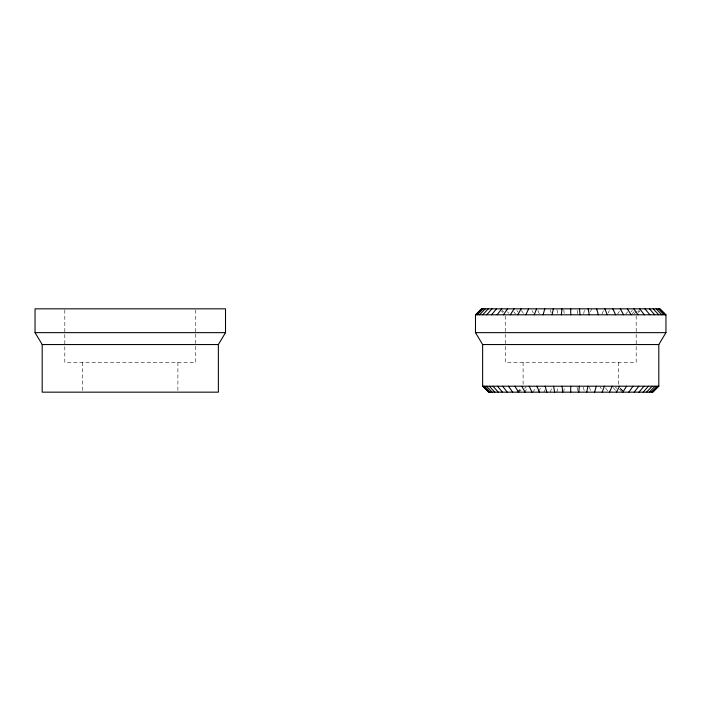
<?xml version="1.0" encoding="UTF-8"?>
<svg xmlns="http://www.w3.org/2000/svg" width="701" height="701" viewBox="0 0 701 701"><rect width="100%" height="100%" fill="white"/><g stroke="black" fill="none" stroke-linecap="round" stroke-linejoin="round"><path stroke-width="0.53" stroke-dasharray="3.5 2.63" d="M577.238 313.794L577.624 309.824M563.727 392.166L564.375 387.206M583.688 313.794L584.459 309.824M556.848 392.166L558.136 387.206M590.592 311.814L591.451 308.834M550.215 392.166L552.116 387.206M601.984 313.934L603.587 310.534M543.932 392.166L545.212 389.616M608.039 313.084L609.458 310.534M538.622 391.316L541.216 387.066M617.616 313.934L619.421 311.384M532.83 392.166L536.449 387.066M625.774 314.048L627.632 311.814M524.322 392.166L528.195 387.697M631.084 311.814L632.398 310.324M524.663 388.442L526.039 386.952M631.899 314.048L634.65 311.069M634.081 314.048L637.647 310.324M518.968 392.166L521.123 389.931M637.857 311.814L639.312 310.324M517.601 392.166L521.299 388.442M638.427 312.558L639.917 311.069M517.136 392.166L520.869 388.442M620.569 388.442L623.557 391.421M501.522 311.069L503.011 312.558M620.148 388.442L623.837 392.166M502.126 310.324L503.581 311.814M619.596 389.186L622.47 392.166M615.399 386.952L616.775 388.442M507.48 311.814L508.856 313.303M613.244 387.697L617.125 392.166M513.807 311.814L515.664 314.048M516.821 310.534L518.135 312.234M605.594 387.916L608.608 392.166M521.413 310.534L523.822 313.934M600.222 387.066L601.265 388.766M531.98 310.534L533.4 313.084M537.851 310.534L539.455 313.934M589.322 387.206L591.223 392.166M550.276 309.824L551.135 312.804M583.302 387.206L584.59 392.166M556.98 309.824L557.751 313.794M577.063 387.206L577.712 392.166M563.814 309.824L564.209 313.794M636.193 315.871L636.193 333.185M636.193 334.272L636.193 362.399L505.246 362.399L505.246 334.272M618.335 362.399L618.335 385.129M523.104 362.399L523.104 385.129M505.246 315.871L505.246 333.185M195.754 309.93L195.754 332.887M195.754 333.983L195.754 362.399L64.807 362.399L64.807 333.983M177.896 362.399L177.896 391.097M82.665 362.399L82.665 391.097M64.807 309.93L64.807 332.887"/><path stroke-width="1.05" d="M561.387 314.793L561.965 308.834M578.772 392.166L579.35 386.207M552.143 314.793L553.308 308.834M586.746 392.166L587.902 386.207M543.073 314.793L544.808 308.834M594.562 392.166L596.288 386.207M534.276 314.793L536.554 308.834M602.15 392.166L604.428 386.207M525.829 314.793L528.642 308.834M609.432 392.166L612.245 386.207M517.811 314.793L521.123 308.834M616.345 392.166L619.658 386.207M218.37 344.55L225.512 332.642L225.512 308.834L35.05 308.834L35.05 332.642L42.191 344.55L42.191 392.166L218.37 392.166L218.37 344.55L42.191 344.55M658.809 344.55L665.95 332.642L665.95 314.793L659.991 308.834L481.447 308.834L475.488 314.793L475.488 332.642L482.63 344.55L482.63 386.207L488.588 392.166L652.85 392.166L658.809 386.207L658.809 344.55L482.63 344.55M510.31 314.793L514.087 308.834M622.821 392.166L626.606 386.207M503.379 314.793L507.594 308.834M628.797 392.166L633.003 386.207M497.105 314.793L501.714 308.834M634.203 392.166L638.813 386.207M491.541 314.793L496.492 308.834M639.005 392.166L643.965 386.207M486.731 314.793L491.988 308.834M643.15 392.166L648.407 386.207M482.735 314.793L488.247 308.834M646.594 392.166L652.105 386.207M479.589 314.793L485.294 308.834M649.31 392.166L655.014 386.207M477.32 314.793L483.164 308.834M651.273 392.166L657.117 386.207M475.944 314.793L481.876 308.834M652.456 392.166L658.379 386.207M475.488 314.793L665.95 314.793M35.05 332.642L225.512 332.642M475.488 332.642L665.95 332.642M482.63 386.207L658.809 386.207M659.562 308.834L665.494 314.793M483.059 386.207L488.983 392.166M658.274 308.834L664.119 314.793M484.321 386.207L490.165 392.166M656.145 308.834L661.849 314.793M486.424 386.207L492.128 392.166M653.192 308.834L658.703 314.793M489.333 386.207L494.845 392.166M649.45 308.834L654.708 314.793M493.031 386.207L498.288 392.166M644.946 308.834L649.897 314.793M497.473 386.207L502.433 392.166M639.724 308.834L644.333 314.793M502.626 386.207L507.235 392.166M633.844 308.834L638.059 314.793M508.435 386.207L512.65 392.166M627.351 308.834L631.137 314.793M514.841 386.207L518.617 392.166M620.315 308.834L623.627 314.793M521.781 386.207L525.093 392.166M612.805 308.834L615.609 314.793M529.194 386.207L532.006 392.166M604.884 308.834L607.162 314.793M537.01 386.207L539.288 392.166M596.63 308.834L598.365 314.793M545.15 386.207L546.876 392.166M588.139 308.834L589.296 314.793M553.536 386.207L554.701 392.166M579.473 308.834L580.051 314.793M562.088 386.207L562.666 392.166M570.719 308.834L570.719 314.793M570.719 386.207L570.719 392.166"/></g></svg>
